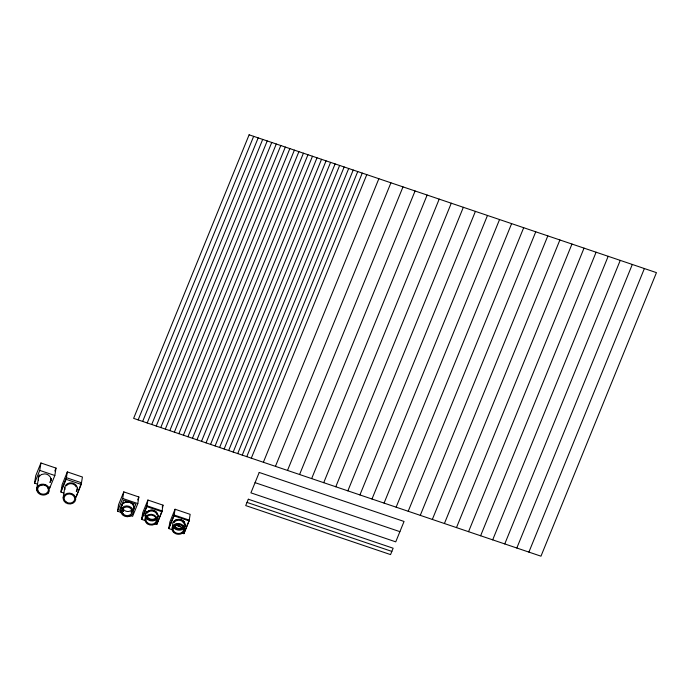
<?xml version="1.0" encoding="UTF-8"?>
<svg xmlns="http://www.w3.org/2000/svg" width="691" height="691" viewBox="0 0 691 691"><rect width="100%" height="100%" fill="white"/><g stroke="black" fill="none" stroke-linecap="round" stroke-linejoin="round"><path stroke-width="1.04" d="M185.24 525.169L185.214 525.566A6.444 5.493 9.1 0 1 184.989 526.533M50.996 480.012L50.944 480.392A6.469 5.519 9.1 0 1 50.823 480.884M37.564 484.166L34.55 483.139L35.733 475.728L40.924 462.987L56.014 468.092L54.831 475.503L49.64 488.243L49.899 486.602M36.761 488.736L38.446 478.198M34.55 483.139L39.741 470.398L40.924 462.987M63.969 493.098L60.955 492.078L62.138 484.659L67.329 471.918L82.419 477.023L81.227 484.434L76.036 497.183L81.495 482.784L66.405 477.68L61.214 490.429M63.157 497.667L64.807 487.38M60.955 492.078L66.146 479.329L67.329 471.918M121.547 512.575L117.53 511.219L118.584 504.629L123.775 491.88L138.856 496.984L137.803 503.575L132.612 516.324L130.599 515.641M117.53 511.219L122.713 498.47L123.775 491.88M145.689 520.746L141.664 519.382L142.717 512.791L147.909 500.051L162.998 505.156L161.944 511.746L156.753 524.486L154.741 523.804M141.664 519.382L146.855 506.641L147.909 500.051M156.753 524.486L162.074 510.917L146.984 505.812L141.793 518.561M172.845 529.937L168.82 528.572L169.874 521.981L175.065 509.241L190.155 514.346L189.101 520.928L183.91 533.677L181.897 532.994M168.82 528.572L174.011 515.832L175.065 509.241M183.91 533.677L189.23 520.107L174.141 515.002L168.95 527.751M121.504 506.062L122.065 504.585M178.727 524.633L177.777 524.719M38.23 477.326L39.266 474.786M49.951 482.258L51.333 478.872M54.814 471.029L56.014 468.092M76.442 490.964L77.573 488.183M138.148 419.895L253.64 136.352M142.674 421.424L258.166 137.88M147.2 422.961L262.692 139.409M151.726 424.49L267.218 140.938M156.252 426.019L271.744 142.476M160.778 427.556L276.27 144.004M165.304 429.085L280.796 145.533M133.164 510.666L135.807 504.171L123.732 500.094L119.578 510.286L121.59 510.969M137.664 499.93L138.856 496.984M169.831 430.614L285.323 147.071M174.357 432.143L289.849 148.6M144.583 515.944L146.466 511.305M178.883 433.68L294.375 150.128M183.409 435.209L298.901 151.657M187.935 436.738L303.427 153.195M157.401 518.172L158.533 515.391M162.195 507.116L162.998 505.156M192.461 438.275L307.953 154.724M196.987 439.804L312.479 156.252M201.513 441.333L317.005 157.79M206.039 442.862L321.522 159.319M210.565 444.399L326.048 160.848M178.615 524.599L177.803 524.616M178.822 524.089L178.079 524.123M215.091 445.928L330.574 162.376M184.186 528.287L185.689 524.581M219.617 447.457L335.1 163.914M224.143 448.995L339.627 165.443M228.669 450.523L344.153 166.972M233.195 452.052L348.679 168.509M237.721 453.581L353.205 170.038M242.247 455.119L357.731 171.567M246.773 456.647L362.257 173.096M251.299 458.176L366.783 174.633M263.375 462.262L378.858 178.719M275.441 466.347L390.925 182.795M287.508 470.433L402.991 186.881M299.583 474.51L415.066 190.966M311.65 478.595L427.133 195.052M323.716 482.681L439.2 199.129M335.783 486.766L451.275 203.214M347.858 490.843L463.341 207.3M359.925 494.929L475.408 211.386M371.991 499.014L487.483 215.462M384.066 503.1L499.55 219.548M396.133 507.185L511.616 223.634M408.2 511.262L523.692 227.719M420.275 515.348L535.758 231.805M432.341 519.433L547.825 235.881M444.408 523.519L559.891 239.967M456.483 527.596L571.967 244.053M468.55 531.681L584.033 248.138M480.616 535.767L596.1 252.215M492.692 539.852L608.175 256.301M504.758 543.929L620.242 260.386M516.825 548.015L632.308 264.472M528.891 552.1L644.383 268.549M121.72 505.389L122.039 504.75M50.072 482.396L50.244 482.154A7.152 6.107 9.1 0 0 50.46 481.791L50.598 481.506A6.349 5.416 9.1 0 0 51.013 479.623L50.953 478.863M48.422 492.692L48.595 492.45A7.152 6.107 9.1 0 0 48.811 492.087L48.949 491.802A6.349 5.416 9.1 0 0 49.182 491.18A6.469 5.519 9.1 0 0 49.294 490.688L49.035 488.14A6.642 5.666 9.1 0 0 48.854 487.742A6.737 5.753 9.1 0 0 48.646 487.345A6.202 5.295 9.1 0 0 48.128 486.611A5.951 5.079 9.1 0 0 47.826 486.274L47.722 486.162A6.349 5.416 9.1 0 0 40.199 484.633A5.778 4.932 9.1 0 0 39.767 484.832A6.159 5.26 9.1 0 0 38.964 485.289L38.834 485.376M174.668 521.852L175.004 521.524A5.606 4.785 9.1 0 1 175.281 521.282L175.479 521.135A5.735 4.897 9.1 0 1 175.911 520.867L176.257 520.694M38.376 485.756L37.547 486.697A6.806 5.804 9.1 0 0 37.159 487.362A6.53 5.58 9.1 0 0 36.986 487.786M174.287 520.936L174.4 520.841A6.219 5.303 9.1 0 1 174.978 520.401L175.108 520.323A6.953 5.934 9.1 0 1 175.497 520.098A5.796 4.949 9.1 0 1 175.773 519.96L176.499 519.675A5.977 5.096 9.1 0 1 177.112 519.511A6.323 5.398 9.1 0 1 184.791 523.001A5.796 4.949 9.1 0 1 184.963 523.415A6.953 5.934 9.1 0 1 185.05 523.692L185.084 523.821A6.271 5.347 9.1 0 1 184.834 526.922A6.323 5.398 9.1 0 1 184.238 527.907A6.59 5.623 9.1 0 1 183.892 528.304A5.994 5.122 9.1 0 1 183.504 528.675A7.048 6.012 9.1 0 1 183.288 528.848L183.175 528.935A5.701 4.863 9.1 0 1 182.83 529.168L182.709 529.246A6.271 5.347 9.1 0 1 181.94 529.617A5.882 5.018 9.1 0 1 181.5 529.798A7.005 5.977 9.1 0 1 181.215 529.885A6.098 5.208 9.1 0 1 180.481 530.057L180.334 530.075A6.357 5.433 9.1 0 1 174.996 528.805A6.323 5.398 9.1 0 1 174.443 528.365M175.41 520.461L175.618 520.314A5.735 4.897 9.1 0 1 176.041 520.047L176.395 519.865M123.568 502.979L124.933 502.262A6.331 5.407 9.1 0 1 133.337 505.086L133.622 505.933M131.817 511.487L131.16 511.884A6.297 5.373 9.1 0 0 133.346 505.061L131.86 503.324A6.297 5.373 9.1 0 0 124.587 502.374A6.297 5.373 9.1 0 0 121.547 507.963M131.135 512.048L131.791 511.651M41.4 474.544L39.197 476.401A6.806 5.804 9.1 0 0 38.808 477.075A6.53 5.58 9.1 0 0 38.636 477.49A6.349 5.416 9.1 0 0 38.359 478.958L38.523 480.271M175.6 524.806L175.255 524.987A5.735 4.897 9.1 0 0 174.823 525.255L174.624 525.402A5.606 4.785 9.1 0 0 174.339 525.635L173.795 526.24A5.373 4.587 9.1 0 0 173.441 526.792L173.346 526.974A5.355 4.569 9.1 0 0 172.992 528.295A5.606 4.785 9.1 0 0 172.975 528.745L173.104 529.643A5.131 4.379 9.1 0 0 173.242 530.092L173.389 530.42A5.355 4.569 9.1 0 0 174.305 531.716A4.984 4.25 9.1 0 0 174.581 531.984L174.676 532.07A5.295 4.517 9.1 0 0 179.116 533.417A5.468 4.664 9.1 0 0 179.479 533.383A5.355 4.569 9.1 0 0 179.988 533.279A5.373 4.587 9.1 0 0 180.8 533.029L180.947 532.951A5.295 4.517 9.1 0 0 181.603 532.597A5.666 4.837 9.1 0 0 181.802 532.467L182.174 532.174A5.217 4.457 9.1 0 0 182.657 531.69A5.476 4.673 9.1 0 0 183.029 531.172A5.148 4.388 9.1 0 0 183.227 530.809L183.288 530.688A5.796 4.949 9.1 0 0 183.469 530.187A5.373 4.587 9.1 0 0 183.599 529.556L183.616 528.77A5.606 4.785 9.1 0 0 183.573 528.434L183.521 528.2A5.373 4.587 9.1 0 0 183.486 527.864L183.253 527.397A4.889 4.172 9.1 0 0 183.089 527.069A5.986 5.105 9.1 0 0 182.96 526.853A5.355 4.569 9.1 0 0 182.528 526.231M41.495 474.492L44.734 473.888A6.288 5.373 9.1 0 1 48.534 475.183L50.141 476.799L50.944 478.785M181.742 528.01L181.621 528.062A5.373 4.587 9.1 0 1 180.783 528.339M177.259 524.339L176.861 524.4A5.355 4.569 9.1 0 0 176.481 524.478M45.209 484.762L44.466 484.745M177.984 524.201L178.753 524.46M255.065 482.655L399.899 531.655M247.024 502.409L391.849 551.409M39.741 470.398L54.831 475.503M66.146 479.329L81.227 484.434M122.713 498.47L137.803 503.575M146.855 506.641L161.944 511.746M174.011 515.832L189.101 520.928M175.963 524.745L179.936 526.093M175.937 524.84L179.91 526.188M174.642 524.84L182.433 527.501M145.836 518.475L150.863 520.176M172.992 527.665L178.019 529.366M175.471 527.129L175.376 527.043A4.984 4.25 9.1 0 1 175.099 526.784M175.333 527.95L175.238 527.872A4.984 4.25 9.1 0 1 174.97 527.613M174.477 528.339L174.365 528.244A6.383 5.45 9.1 0 1 173.873 527.699M183.296 521.299L183.21 521.204A5.373 4.587 9.1 0 0 182.683 520.643M183.167 522.12L183.08 522.025A5.364 4.578 9.1 0 0 182.545 521.48M182.502 526.24L182.424 526.145A5.373 4.587 9.1 0 0 181.923 525.626M123.248 513.983L122.272 512.48M38.713 492.104L38.8 492.199A4.958 4.232 9.1 0 0 39.05 492.476M184.532 522.5L184.454 522.37A6.124 5.226 9.1 0 0 184.203 521.999A6.841 5.839 9.1 0 0 184.022 521.765A5.908 5.036 9.1 0 0 183.72 521.429M183.875 526.611L183.797 526.49A6.124 5.226 9.1 0 0 183.547 526.119A6.841 5.839 9.1 0 0 183.357 525.886A5.908 5.036 9.1 0 0 183.055 525.549M174.046 526.309L173.907 525.972A5.131 4.379 9.1 0 1 173.795 525.635M47.99 488.148L48.128 488.485A5.735 4.897 9.1 0 1 48.266 488.943L48.31 489.176A5.606 4.785 9.1 0 1 48.353 489.522L48.335 490.308A5.373 4.587 9.1 0 1 48.206 490.93A5.796 4.949 9.1 0 1 48.025 491.439A6.098 5.208 9.1 0 1 47.86 491.767A4.984 4.25 9.1 0 1 47.739 491.975L46.34 493.348A5.174 4.414 9.1 0 1 45.848 493.624L45.718 493.685A5.364 4.578 9.1 0 1 37.815 490.385L37.72 489.496A5.606 4.785 9.1 0 1 37.729 489.055A5.373 4.587 9.1 0 1 38.29 487.224L38.489 487.051A5.839 4.984 9.1 0 1 38.705 486.775A4.768 4.068 9.1 0 1 38.869 486.594A5.977 5.105 9.1 0 1 39.042 486.429A4.863 4.146 9.1 0 1 39.223 486.257L39.327 486.179A5.796 4.949 9.1 0 1 39.637 485.954L39.974 485.747A5.243 4.474 9.1 0 1 40.579 485.453A5.105 4.362 9.1 0 1 40.95 485.315L41.201 485.246A4.872 4.163 9.1 0 1 41.581 485.151A5.416 4.621 9.1 0 1 41.961 485.091M184.177 522.793L184.221 522.914A5.39 4.595 9.1 0 1 184.316 523.26L184.342 523.372M133.648 505.769L133.829 506.624M184.186 524.08L184.229 524.314A5.606 4.785 9.1 0 1 184.264 524.538M66.474 485.782A5.347 4.561 9.1 0 1 71.544 483.717A5.347 4.561 9.1 0 1 76.088 486.896M65.006 489.47A6.34 5.416 9.1 0 1 72.132 482.94A6.34 5.416 9.1 0 1 76.286 491.569M156.537 517.861A5.347 4.561 9.1 0 1 151.251 520.09A5.347 4.561 9.1 0 1 146.673 516.566M147.166 513.111A5.347 4.561 9.1 0 1 152.236 511.02A5.347 4.561 9.1 0 1 156.805 514.208M156.425 517.386A5.347 4.561 9.1 0 1 151.148 519.235A5.347 4.561 9.1 0 1 146.803 515.736M147.304 512.29A5.347 4.561 9.1 0 1 153.169 510.338A5.347 4.561 9.1 0 1 157.254 514.76M173.182 522.301A6.323 5.398 9.1 0 0 172.828 523.156A6.21 5.295 9.1 0 0 172.681 524.512L172.75 525.298A7.065 6.029 9.1 0 0 172.836 525.696L172.871 525.825A5.701 4.872 9.1 0 0 173.009 526.222A6.357 5.433 9.1 0 0 173.173 526.715M173.225 522.301A6.444 5.493 9.1 0 1 173.64 521.645L173.899 521.334A6.271 5.347 9.1 0 1 174.348 520.971M173.942 527.699A6.271 5.347 9.1 0 1 173.441 526.991A6.832 5.83 9.1 0 1 173.242 526.741M184.229 527.164A6.374 5.442 9.1 0 0 176.447 523.631A5.977 5.096 9.1 0 0 175.842 523.795L175.117 524.08A5.796 4.949 9.1 0 0 174.84 524.219A6.953 5.934 9.1 0 0 174.443 524.443L174.322 524.521A6.297 5.381 9.1 0 0 173.234 525.462L172.983 525.765A6.444 5.493 9.1 0 0 172.569 526.421A6.323 5.398 9.1 0 0 172.171 527.276A6.297 5.381 9.1 0 0 172.016 528.641L172.094 529.418A7.065 6.029 9.1 0 0 172.18 529.816L172.214 529.945A5.701 4.872 9.1 0 0 172.344 530.342A6.323 5.398 9.1 0 0 172.543 530.869A6.832 5.83 9.1 0 0 172.715 531.103A6.271 5.347 9.1 0 0 173.277 531.82M184.143 527.138A5.796 4.949 9.1 0 1 184.307 527.535A6.953 5.934 9.1 0 1 184.393 527.803L184.428 527.941A6.219 5.303 9.1 0 1 184.549 528.624L184.566 528.753A6.297 5.381 9.1 0 1 184.575 529.297L184.549 529.677A6.444 5.493 9.1 0 1 184.324 530.653A6.271 5.347 9.1 0 1 184.169 531.042A6.323 5.398 9.1 0 1 183.573 532.027A6.59 5.623 9.1 0 1 183.236 532.424A5.994 5.122 9.1 0 1 182.847 532.787A7.048 6.012 9.1 0 1 182.631 532.968L182.519 533.046A5.701 4.863 9.1 0 1 182.165 533.288L182.044 533.366A6.297 5.381 9.1 0 1 181.267 533.754A5.882 5.018 9.1 0 1 180.843 533.918A7.005 5.977 9.1 0 1 180.558 534.005A6.098 5.208 9.1 0 1 179.824 534.169L179.669 534.195A6.323 5.398 9.1 0 1 173.786 532.476L173.709 532.355A6.383 5.45 9.1 0 1 173.216 531.82M174.123 526.317A5.295 4.517 9.1 0 0 182.26 528.485A5.666 4.837 9.1 0 0 182.467 528.347L182.839 528.054A5.217 4.457 9.1 0 0 183.314 527.57M177.311 524.417A5.295 4.517 9.1 0 1 181.863 525.687M180.135 529.263A5.468 4.664 9.1 0 1 179.755 529.306M180.645 529.168A5.364 4.578 9.1 0 0 181.137 529.021A5.373 4.587 9.1 0 0 181.491 528.883M174.184 522.456A5.364 4.578 9.1 0 1 174.434 522.094M176.265 520.651A5.364 4.578 9.1 0 1 176.749 520.453M175.635 524.789A5.373 4.587 9.1 0 1 176.119 524.599A5.26 4.483 9.1 0 1 176.473 524.495M183.91 523.277A4.889 4.172 9.1 0 0 183.746 522.949A5.986 5.105 9.1 0 0 183.616 522.733A5.295 4.517 9.1 0 0 177.181 520.453A5.26 4.483 9.1 0 0 176.749 520.496M174.253 525.497A5.295 4.517 9.1 0 0 182.398 527.656A5.666 4.837 9.1 0 0 182.597 527.527L182.968 527.233A5.217 4.457 9.1 0 0 183.443 526.749M177.319 519.632A5.295 4.517 9.1 0 1 183.737 521.973A5.986 5.105 9.1 0 1 183.875 522.128A4.889 4.172 9.1 0 1 183.987 522.344M180.273 528.442A5.468 4.664 9.1 0 1 179.885 528.485M176.404 519.813A5.373 4.587 9.1 0 1 176.887 519.623A5.26 4.483 9.1 0 1 177.259 519.554M123.248 513.983A5.044 4.301 9.1 0 0 127.999 515.59L129.813 515.028A5.044 4.301 9.1 0 0 131.8 510.139L130.832 508.636A5.044 4.301 9.1 0 0 126.082 507.03L124.268 507.591A5.044 4.301 9.1 0 0 122.281 512.48M123.542 511.055A6.297 5.373 9.1 0 1 122.471 509.949M131.869 509.785A5.044 4.301 9.1 0 1 130.469 510.908L128.656 511.47A5.044 4.301 9.1 0 1 123.914 509.863L122.929 508.36A5.044 4.301 9.1 0 1 122.773 507.807M121.495 508.161A6.279 5.355 9.1 0 1 123.534 503.16L124.907 502.426A6.331 5.407 9.1 0 1 133.311 505.251M133.778 506.624A6.279 5.355 9.1 0 1 133.769 508.731A6.331 5.407 9.1 0 1 132.879 510.64M123.464 511.271A6.331 5.407 9.1 0 1 122.877 510.744M133.847 508.567A6.331 5.407 9.1 0 1 132.905 510.476M123.49 511.107A6.331 5.407 9.1 0 1 122.402 509.993M36.709 489.254A6.349 5.416 9.1 0 1 36.977 487.794M38.42 485.687A6.53 5.58 9.1 0 1 38.886 485.315M36.727 489.297A6.012 5.131 9.1 0 0 36.848 490.437L37.418 491.871A6.478 5.528 9.1 0 0 38.316 493.028A6.349 5.416 9.1 0 0 45.157 494.825L46.15 494.48A5.96 5.087 9.1 0 0 46.617 494.246A6.547 5.588 9.1 0 0 46.91 494.082L47.048 493.987A6.435 5.493 9.1 0 0 48.422 492.692M36.77 490.031A6.072 5.183 9.1 0 1 36.718 489.504M48.137 493.046A6.582 5.614 9.1 0 1 47.575 493.599M40.493 484.538A6.418 5.476 9.1 0 1 41.097 484.365M38.014 491.068A5.373 4.587 9.1 0 1 37.919 490.843M41.926 485.056A5.373 4.587 9.1 0 1 45.952 485.894A5.364 4.578 9.1 0 1 47.558 487.362M47.852 487.725A5.416 4.621 9.1 0 1 48.076 488.166M47.558 487.388A5.26 4.483 9.1 0 1 47.765 487.708M249.114 134.814L133.622 418.366L540.967 556.186L656.45 272.634L249.114 134.814M248.319 499.222L245.72 505.587L390.553 554.597L393.153 548.222L248.319 499.222M259.22 472.454L250.911 492.847L395.744 541.848L404.054 521.463L259.22 472.454M129.796 516.281L127.42 516.713A6.297 5.373 9.1 0 1 121.106 509.302A6.297 5.373 9.1 0 1 131.204 507.444L132.681 509.181A6.297 5.373 9.1 0 1 129.796 516.272M65.507 502.633A6.34 5.416 9.1 0 0 75.69 499.619A6.34 5.416 9.1 0 0 67.122 493.4A6.34 5.416 9.1 0 0 65.507 502.633M66.129 501.986A5.347 4.561 9.1 0 0 74.706 499.455A5.347 4.561 9.1 0 0 67.493 494.212A5.347 4.561 9.1 0 0 66.129 501.986M147.235 523.743A6.305 5.381 9.1 0 0 157.358 520.746A6.305 5.381 9.1 0 0 148.841 514.562A6.305 5.381 9.1 0 0 147.235 523.743M147.831 523.122A5.347 4.561 9.1 0 0 156.408 520.582A5.347 4.561 9.1 0 0 149.196 515.339A5.347 4.561 9.1 0 0 147.831 523.122M147.891 519.623A6.305 5.381 9.1 0 0 158.014 516.626A6.305 5.381 9.1 0 0 149.498 510.442A6.305 5.381 9.1 0 0 147.891 519.623"/></g></svg>
